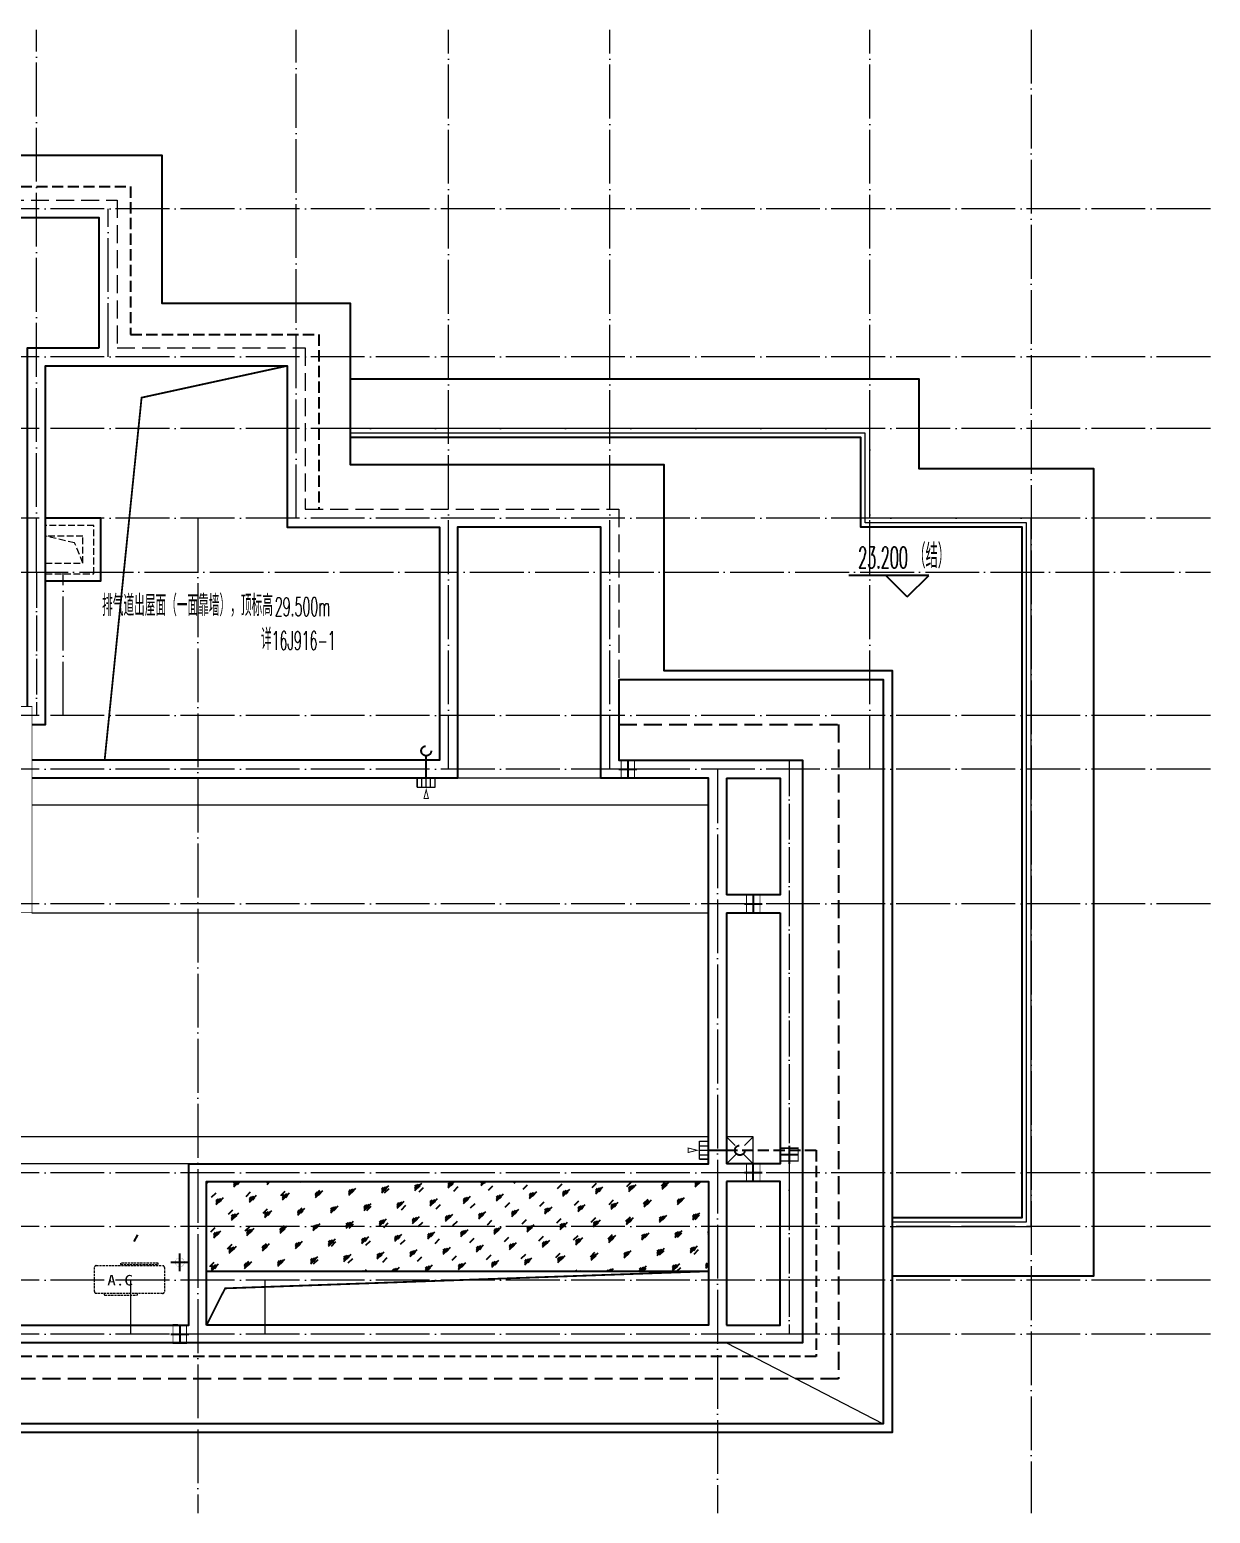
# Model space of a CAD drawing. Extents: x -518115 to 790560, y -210384 to 1628073.
# Drawn here: x 459442 to 472617, y 207407 to 223957 of the extents above; entities that cross this region are included whole.
import ezdxf

# ---------------------------------------------------------------- set-up
doc = ezdxf.new("R2010")
doc.units = 0
doc.header["$LTSCALE"] = 1000
doc.header["$MEASUREMENT"] = 0
for name, pattern in [('#P_--_20B1_001_t3$0$DASH', [0.35, 0.25, -0.1]), ('$1$DASH', [0.35, 0.25, -0.1]), ('__DASH', [0.35, 0.25, -0.1]), ('DASH', [0.35, 0.25, -0.1]), ('DOTE', [2.4200000000000004, 2, -0.2, 0.02, -0.2])]:
    doc.linetypes.add(name, pattern=pattern)
for name, color, linetype in [('$RECOVER_210609100354-0', 7, 'Continuous'), ('DIM_ELEV', 3, 'Continuous'), ('PUB_TEXT', 4, 'Continuous'), ('ROOF', 183, 'Continuous'), ('VPIPE-凝结', 150, 'Continuous'), ('VPIPE-雨水', 4, 'DASH'), ('保温', 6, 'Continuous'), ('机电标识类', 1, 'Continuous'), ('污水', 3, 'Continuous'), ('看线', 251, 'Continuous')]:
    doc.layers.add(name, color=color, linetype=linetype)
for name, color, linetype, lineweight in [('DOTE', 19, 'DOTE', 9), ('平面-分水线', 214, 'Continuous', 15), ('平面-排水沟', 86, 'Continuous', 15), ('平面-栏杆', 135, 'Continuous', 15), ('平面-看线', 45, 'Continuous', 15), ('平面-空调预留孔', 173, 'Continuous', 15), ('空调', 76, 'Continuous', 13), ('线脚', 6, 'Continuous', 15)]:
    doc.layers.add(name, color=color, linetype=linetype, lineweight=lineweight)
doc.styles.add('_TCH_DIM', font='SIMPLEX.shx', dxfattribs={"width": 0.7, "bigfont": 'GBCBIG.shx'})
doc.styles.add('黑体', font='')
doc.styles.get('黑体').set_extended_font_data('SimHei')

# ---------------------------------------------------------------- blocks, each defined once
blk = doc.blocks.new('GDGDGDRGDR')
at = {"linetype": '__DASH', "ltscale": 0.1}
blk.add_wipeout([(425935.08938271867, 371533.3318186801), (425734.93593555497, 371533.3318185921), (425734.9359352478, 371383.331818531), (425935.08938238653, 371383.33181850036)], dxfattribs=at).dxf.layer = '污水'
at = {"layer": '机电标识类', "color": 250, "linetype": 'DASH', "ltscale": 400}
for p, q in [((425834.8193114293, 371358.3318185735), (425834.8193114294, 371558.3318185735)), ((425935.0893824034, 371458.3318185734), (425734.9359355539, 371458.3318185735))]:
    blk.add_line(p, q, dxfattribs=at)
at = {"layer": '污水', "linetype": '__DASH', "ltscale": 0.1, "const_width": 10}
blk.add_lwpolyline([(425935.0893824034, 371533.3318185734), (425734.9359355539, 371533.3318185735), (425734.9359355539, 371383.3318185735), (425935.0893824033, 371383.3318185734)], close=True, dxfattribs=at)
blk = doc.blocks.new('R5T6Y7TRF')
at = {"layer": '平面-分水线', "color": 4, "elevation": -134.4000000000001}
blk.add_lwpolyline([(392484.8541893135, -26437.61814984633), (392784.8541893135, -26437.61814984633), (392784.8541893135, -26737.61814984633), (392484.8541893135, -26737.61814984633)], close=True, dxfattribs=at)
for points in [[(392484.8541893137, -26437.61814984609), (392581.6677419271, -26534.43170245946)], [(392688.0406367002, -26534.43170245946), (392784.8541893137, -26437.61814984609)], [(392484.8541893137, -26737.61814984609), (392593.291564103, -26629.18077505683)], [(392676.4168145243, -26629.18077505683), (392784.8541893137, -26737.61814984609)]]:
    blk.add_lwpolyline(points, dxfattribs=at)
blk = doc.blocks.new('HFHFHFTH')
blk.add_lwpolyline([(431616.578812896, 217807.5376053511), (430996.578812896, 217807.5376053511), (430996.578812896, 218507.5376053512), (431616.578812896, 218507.5376053512)])
at = {"layer": '线脚', "color": 150, "linetype": '$1$DASH', "ltscale": 0.3}
for points in [[(431616.578812896, 217887.5376053511), (431076.578812896, 217887.5376053511), (431076.578812896, 218427.5376053512), (431616.578812896, 218427.5376053512)], [(431196.578812896, 218007.5376053511), (431290.042010945, 218231.8769901294), (431616.578812896, 218307.5376053512)]]:
    blk.add_lwpolyline(points, dxfattribs=at)
blk.add_lwpolyline([(431196.578812896, 218307.5376053512), (431616.578812896, 218307.5376053512), (431616.578812896, 218007.5376053511), (431196.578812896, 218007.5376053511)], close=True, dxfattribs=at)
blk = doc.blocks.new('GGDGDGDG')
at = {"layer": '机电标识类', "color": 250, "linetype": 'DASH', "ltscale": 400}
for p, q in [((704092.518312035, 766289.778960277), (704092.5180551868, 766489.7787460767)), ((704192.5181975978, 766389.7788858804), (703992.5181975979, 766389.7786917092))]:
    blk.add_line(p, q, dxfattribs=at)
at = {"layer": '空调', "color": 1, "linetype": 'DASH', "const_width": 2}
blk.add_lwpolyline([(704042.5181975979, 766389.7789660976, 0.999999145628318), (704142.5181975978, 766389.7788373376, 0.9999991456387952), (704042.5181975979, 766389.7787402523)], format="xyb", dxfattribs=at)
blk = doc.blocks.new('DFSFSF')
at = {"layer": '平面-分水线'}
for p, q in [((697141.9143252881, 775567.7311356195), (697141.9143252881, 775667.5561356199)), ((697342.3369560526, 775667.5561356199), (697142.6869560517, 775667.5561356199)), ((697342.3369560526, 775567.7311356195), (697142.6869560517, 775567.7311356195)), ((697193.1069603423, 775567.7311356195), (697193.1069603423, 775667.5561356199)), ((697242.5119560522, 775567.7311356195), (697242.5119560522, 775667.5561356199)), ((697291.916951762, 775567.7311356195), (697291.916951762, 775667.5561356199)), ((697342.3369560526, 775667.5561356199), (697342.3369560526, 775567.7311356195)), ((697342.3369560526, 775567.7311356195), (697342.3369560526, 775667.5561356199))]:
    blk.add_line(p, q, dxfattribs=at)
blk = doc.blocks.new('DFGDGDGD')
at = {"layer": '平面-分水线', "const_width": 10}
blk.add_lwpolyline([(697267.5119560522, 775440.6606483405), (697242.5119560522, 775540.6606483405), (697217.5119560522, 775440.6606483405)], close=True, dxfattribs=at)
blk.add_blockref('DFSFSF', (0, 0))
blk = doc.blocks.new('gsergvr')
at = {"layer": '平面-空调预留孔', "linetype": 'DASH', "ltscale": 0.1}
for p, q in [((34075.40689820799, 17176.21177392045), (34075.40689820799, 17166.21177392045)), ((34085.40689820799, 17156.21177392045), (34438.2425664645, 17156.21177392045)), ((34448.2425664645, 17166.21177392045), (34448.2425664645, 17176.21177392045))]:
    blk.add_line(p, q, dxfattribs=at)
blk.add_lwpolyline([(34728.55383313683, 17176.21177392068), (33988.55383313683, 17176.21177392045, -0.414213562373517), (33968.55383313683, 17196.21177392045), (33968.5538331373, 17466.21177392045, -0.414213562372746), (33988.5538331373, 17486.21177392045), (34728.55383313636, 17486.21177392045, -0.4142135623727947), (34748.55383313636, 17466.21177392045), (34748.55383313683, 17196.21177392091, -0.4142135623733224)], format="xyb", close=True, dxfattribs=at)
blk.add_lwpolyline([(34679.34183939642, 17515.32109233934), (34259.5236940319, 17515.32109233934), (34259.5236940319, 17500.20703668251), (34679.34183939642, 17500.20703668251)], close=True, dxfattribs=at)
for centre, start, end in [((34085.40689820799, 17166.21177392045), 180, 270), ((34438.2425664645, 17166.21177392045), 270, 0)]:
    blk.add_arc(centre, 10, start, end, dxfattribs=at)
at = {"layer": '平面-空调预留孔', "color": 251, "linetype": 'DASH', "ltscale": 0.1, "true_color": 0x636466, "style": '黑体', "width": 1.2}
blk.add_text('A.C', height=117.045, dxfattribs=at).set_placement((34110.94965887904, 17264.83656359856))
blk = doc.blocks.new('rtyryrtyeeretee')
at = {"layer": '平面-空调预留孔'}
blk.add_blockref('gsergvr', (635673.4605407391, 326705.7952499206), dxfattribs=at)
blk = doc.blocks.new('GDGDGDSDA')
at = {"layer": 'DOTE', "linetype": 'DOTE', "ltscale": 0.3}
for p, q in [((458234.8193122006, 370058.6020862635), (458234.8193122008, 376108.3318260653)), ((461134.8193127813, 370658.3318185185), (461134.8193128081, 376108.3318260653)), ((462834.8193122285, 367858.3318270331), (462834.819311643, 376108.3318260653)), ((464634.8193123189, 367858.3318270331), (464634.8193123189, 376108.3318260653)), ((467534.8193124284, 367858.3318188415), (467534.8193124284, 376108.3318260653)), ((469334.8193115437, 376108.3318260653), (469334.8193115436, 359558.331827242)), ((471334.8193115436, 374108.3318260653), (417334.819312298, 374108.3318260653)), ((459034.8193122006, 372458.3318262678), (459034.8193122008, 374108.3318260652)), ((471334.8193115436, 372458.3318262678), (417334.819312298, 372458.3318262678)), ((471334.8193115436, 371658.3318203397), (417334.819312298, 371658.3318203398)), ((471334.8193115436, 370658.3318268224), (417334.819312298, 370658.3318268225)), ((460034.6024018053, 370658.3318268224), (460034.8407879619, 359558.331827242)), ((417334.819312298, 370058.602097323), (471334.8193115436, 370058.6020517343)), ((458534.8200549022, 368458.3318260834), (458534.8200551667, 370058.3318260844)), ((471334.8193115436, 368458.3318260833), (417334.819312298, 368458.3318260835)), ((471334.8193115436, 367858.3318270331), (417334.819312298, 367858.3318270331)), ((465834.8193117154, 367858.3318189288), (465834.8193117154, 359558.331827242)), ((471334.8193115436, 366358.3318253069), (417334.819312298, 366358.3318263437)), ((471334.8193115436, 363358.3318186834), (417334.819312298, 363358.3318186834)), ((466634.8193117154, 363358.3318186834), (466634.8193117155, 362758.3318186833)), ((471334.8193115436, 362758.3318186833), (417334.819312298, 362758.3318186833)), ((471334.8193115436, 362158.331827242), (417334.819312298, 362158.331827242)), ((459284.815016313, 362158.331827242), (459284.8021305748, 361558.331827242)), ((460784.784949936, 362158.331827242), (460784.7978356741, 361558.331827242)), ((471334.8193115436, 361558.331827242), (417334.819312298, 361558.331827242))]:
    blk.add_line(p, q, dxfattribs=at)

msp = doc.modelspace()

# ---------------------------------------------------------------- hatches: boundary and pattern name
at = {"layer": '保温', "linetype": 'Continuous', "ltscale": 10, "true_color": 0x636466}
h = msp.add_hatch(dxfattribs=at)
h.set_pattern_fill('玻璃1', color=251, scale=35, style=0)
h.set_pattern_definition([(45, (0, 14), (-171.459252302114, 171.459252302114), [78.4, -201.6]), (45, (33.6, 28), (-171.459252302114, 171.459252302114), [33.6, -246.4]), (45, (0, 28), (-171.459252302114, 171.459252302114), [56, -224]), (45, (16.8, 14), (188.0904037956217, -188.0904037956217), [70, -210]), (45, (0, 0), (-171.459252302114, 171.459252302114), [112, -168]), (45, (0, 42), (-171.459252302114, 171.459252302114), [28, -252])])
h.paths.add_polyline_path([(467016.5862233385, 210106.7782787683), (467016.5720777682, 211106.8161617312), (461416.5119638583, 211106.885435547), (461416.5261094287, 210106.8475525842)])

# ---------------------------------------------------------------- linework, layer by layer
at = {"layer": '$RECOVER_210609100354-0', "color": 30, "const_width": 8}
msp.add_lwpolyline([(459466.5786973714, 216407.0013550046), (456766.5787071111, 216407.0013550045), (456766.5787071111, 214107.0013549624), (459466.5786973714, 214107.0013549624)], close=True, dxfattribs=at)
msp.add_line((460646.050943675, 210513.3739752777), (460602.8437442368, 210438.2177903393))
at = {"color": 6, "const_width": 20}
for points in [[(460277.999890278, 215807.0013501668), (460690.4998902372, 219852.5013549865), (462316.5787636715, 220207.0013551727)], [(461416.5185488393, 209507.0078481218), (461622.3427756189, 209916.7042630702), (467016.5786486604, 210106.8919146615)]]:
    msp.add_lwpolyline(points, dxfattribs=at)
at = {"layer": 'DIM_ELEV', "color": 251}
for p, q in [((469475.0425470222, 217869.9340205149), (468582.7921636223, 217869.9340205149)), ((469235.0425470222, 217629.9340205149), (468995.0425470222, 217869.9340205149)), ((469235.0425470222, 217629.9340205149), (469475.0425470222, 217869.9340205149))]:
    msp.add_line(p, q, dxfattribs=at)
at = {"layer": 'DOTE', "ltscale": 0.2}
msp.add_line((459516.5787027521, 217907.2716151847), (459516.5787027521, 216307.0013550045), dxfattribs=at)
at = {"layer": 'ROOF', "ltscale": 0.8}
for points in [[(459416.5787630465, 216407.0013550045), (459416.5787630464, 220407.0013551889), (460216.5787630464, 220407.0013551889)], [(459466.6012232922, 216206.9974635757), (459616.578763124, 216206.9972183278), (459616.5787627157, 220207.0013551643), (462316.5787636715, 220207.0013551283), (462316.5787636475, 218407.000150836), (464016.5787632035, 218407.0001507995), (464016.5787631478, 215807.0013481647), (459466.5787595824, 215807.0013533954)], [(467216.5787010206, 215607.0013443497), (467216.5787012862, 214307.0013634618)], [(467216.578701327, 214107.0013483056), (467216.5787018992, 211307.0013701516)], [(467216.57870194, 211107.0013476044), (467216.5787022669, 209507.0013561631)]]:
    msp.add_lwpolyline(points, dxfattribs=at)
msp.add_lwpolyline([(461416.5119497698, 209507.0013566799), (461416.5119497698, 211106.8789317771), (467016.5721399692, 211107.0174547535), (467016.5721325596, 209507.0013566799)], close=True, dxfattribs=at)
at = {"layer": 'VPIPE-凝结'}
for p, q in [((463866.591559417, 215607.0013559584), (463866.5915260764, 215857.0012622676)), ((467016.6175926508, 211456.8741546641), (467311.6076688656, 211456.7536899275))]:
    msp.add_line(p, q, dxfattribs=at)
at = {"layer": 'VPIPE-雨水'}
for centre, radius in [((463866.6332356304, 215912.0012464523), 55), ((467366.6076534422, 211456.7948796268), 54.99999999999999)]:
    msp.add_circle(centre, radius, dxfattribs=at)
at = {"layer": '保温', "color": 132, "linetype": 'Continuous', "ltscale": 10}
msp.add_line((461416.5119497698, 210106.8789317771), (467016.5720777682, 210106.7469002427), dxfattribs=at)
at = {"layer": '平面-排水沟'}
for p, q in [((465816.5787619226, 215607.0013483966), (464216.578763072, 215607.0013484309)), ((467016.5800314345, 215307.0205167411), (459466.5786973714, 215307.0013559542)), ((459466.5786973714, 214107.0013549625), (467016.5847264305, 214107.0013549625)), ((467016.5901827335, 211607.0636294407), (448566.567341572, 211607.0636294404)), ((461216.5368242942, 211307.0653808766), (455016.6216534305, 211306.9331599899)), ((467216.5787628145, 209307.0013566242), (468966.5787122574, 208407.0013566799))]:
    msp.add_line(p, q, dxfattribs=at)
at = {"layer": '看线', "color": 202, "linetype": '#P_--_20B1_001_t3$0$DASH', "ltscale": 0.5}
msp.add_lwpolyline([(453566.5787516218, 218607.0013474946), (453566.5787515735, 220557.0013552097), (455666.5797722936, 220557.0013550695), (455666.57977241, 222207.0013587357), (460566.5777482187, 222207.0013548522), (460566.5777467882, 220557.0013550763), (462666.5787635393, 220557.0013551991), (462666.5787636397, 218607.0013473504)], dxfattribs=at)

# ---------------------------------------------------------------- block references
at = {"xscale": -1}
for name, p, rotation in [('HFHFHFTH', (891233.1574049962, 1.043663360178471e-07), 1.334932164809288e-11), ('GDGDGDRGDR', (94658.24694503099, -210127.817956772), 270.0000000002001), ('GDGDGDRGDR', (96058.24188514252, -211627.8179624931), 270.0000000002001), ('GDGDGDRGDR', (42081.75937289424, 582865.3334120129), 180.0000000002001), ('GDGDGDRGDR', (89658.20449549396, -216427.817956564), 270.0000000002001)]:
    msp.add_blockref(name, p, dxfattribs=dict(at, rotation=rotation))
for name, p in [('DFGDGDGD', (1161109.103515469, -560060.5547796612)), ('GGDGDGDG', (1165209.052421257, -556182.7855773182))]:
    msp.add_blockref(name, p, dxfattribs=at)
for name, p, rotation in [('DFGDGDGD', (-308650.9665268597, 908699.5883817662), 270), ('GDGDGDRGDR', (96058.24184013938, 637041.937294105), 269.9999999997999)]:
    msp.add_blockref(name, p, dxfattribs=dict(rotation=rotation))
msp.add_blockref('rtyryrtyeeretee', (-209476.9610828951, -134021.8794445549))

# ---------------------------------------------------------------- texts
at = {"layer": 'DIM_ELEV', "color": 7, "style": '_TCH_DIM'}
for s, height, width, p in [('23.200', 238, 0.4941176470588236, (468686.9780071472, 217950.0140205149)), ('（结）', 270.0709219858156, 0.7, (469302.9780071472, 217950.0140205149))]:
    msp.add_text(s, height=height, dxfattribs=dict(at, width=width)).set_placement(p)
at = {"layer": 'PUB_TEXT', "style": '_TCH_DIM'}
for s, height, width, p in [('排气道出屋面（一面靠墙），顶标高', 236.3120567375886, 0.7, (460250.1056848852, 217415.5097629972)), ('29.500m', 208.25, 0.4941176470588236, (462176.7439827576, 217415.5097629972)), ('详', 236.3120567375886, 0.7, (462022.0290891405, 217038.1889119334)), ('16J916-1', 208.25, 0.4941176470588236, (462142.4439827576, 217038.1889119334))]:
    msp.add_text(s, height=height, dxfattribs=dict(at, width=width)).set_placement(p)

# ---------------------------------------------------------------- next in the draw order: linework, layer by layer
at = {"layer": 'DOTE', "ltscale": 0.2}
msp.add_line((467916.5786729792, 215807.0013570114), (467916.5787022669, 209407.0013561631), dxfattribs=at)
at = {"layer": 'ROOF', "ltscale": 0.8}
for points in [[(447866.5671743443, 211307.0013626316), (447866.5673415696, 216307.0013477576), (449716.5787527945, 216307.0013478729), (449716.5787524849, 219107.0013473993), (453216.5787516094, 219107.0013474859), (453216.5787515648, 220907.001355233), (455316.5797723182, 220907.0013550929), (455316.5797724347, 222557.0013590131), (460916.5777485222, 222557.0013545748), (460916.5777470917, 220907.0013550968), (463016.5787635193, 220907.0013552196), (463016.5787636219, 219107.0013473452), (466516.5787634363, 219107.0013472939), (466516.5788836637, 216807.0029849077), (467216.5788841117, 216807.0029846279)], [(460216.5787630464, 220407.0013551889), (460216.5787630465, 221857.0013549863), (456016.5787621094, 221857.0013549863), (456016.5787621094, 220407.0013551889), (456816.578762025, 220407.0013551889), (456816.5787642198, 217807.2716129052), (454816.7827925707, 217807.2716112169), (454816.7827925707, 218407.0013557435), (450416.5787619912, 218407.0013557435), (450416.5787619912, 215607.0013559566), (448566.5673415719, 215607.0013559124), (448566.567341572, 211307.069535219), (455016.6216534305, 211306.9331599899), (455016.6211099045, 209507.0013561527), (461216.5362807308, 209507.0013561735), (461216.5368242567, 211306.9412137819), (467016.5901827335, 211307.0636294407), (467016.5792701275, 215607.001347917), (465816.5787619226, 215607.0013483966), (465816.5787631489, 218407.0013473042), (464216.5787631321, 218407.0013473715), (464216.578763072, 215607.0013559542), (459466.5786973714, 215607.0013559542)], [(467216.5788841117, 216807.0029846279), (469066.5674819219, 216807.0029835327), (469066.5787809386, 212307.0013543643), (469066.5787809386, 212307.0013543643), (469066.5787104964, 208307.0013566799), (447166.5787923006, 208307.0013566799), (447166.5787867434, 209507.0013503587), (445616.5787599729, 209507.0013546886)], [(466016.5787498774, 216707.0029516635), (468966.5787670707, 216707.0029917831), (468966.5787122574, 208407.0013566799), (447266.5787918375, 208407.0013566799), (447266.5787862803, 209607.0013500793), (445616.5787602523, 209607.0013546886)], [(466016.5787498774, 216707.0029516635), (466016.5787621173, 215807.0013483167), (467216.5787009797, 215807.0013538081)], [(467216.5787614864, 215807.0013538081), (468066.5787022669, 215807.0013576979), (468066.5787022669, 209307.0013566799), (467216.5787628145, 209307.0013566242)], [(467216.5787624017, 215607.0013443497), (467816.5642608245, 215607.0011312189), (467816.5686431189, 214307.0013486778), (467216.5787613379, 214307.0013634618)], [(467216.5787613379, 214107.0013483056), (467816.5693173181, 214107.0013616984)], [(467816.5693173181, 214107.0013616984), (467816.5787561077, 211307.001341094), (467216.5787588831, 211307.0013701516)], [(467216.5787023078, 209307.0013566242), (448166.5787789771, 209307.001355376), (448166.5787789771, 211307.0013538024), (447866.5673415696, 211307.0013551062)], [(467216.5787022669, 209507.0013561631), (467816.5787022669, 209507.0013561631), (467816.5787022669, 211107.0013476044), (467216.5787022669, 211107.0013476044)]]:
    msp.add_lwpolyline(points, dxfattribs=at)
at = {"layer": 'ROOF', "color": 251, "ltscale": 0.8, "true_color": 0x636466}
for points in [[(469066.5787413148, 210057.0013531936), (471316.5787021338, 210057.0013457651), (471316.578702311, 219056.9953063725), (469366.5787004878, 219057.0194713968), (469366.5787004233, 220057.0013474241), (463016.5787635678, 220057.0013475606)], [(469066.5787527617, 210707.0013530286), (470516.5787021466, 210707.0013480133), (470516.5787022982, 218407.0040325728), (468716.5787005298, 218407.0281975971), (468716.5787004653, 219407.0013474381), (463016.5787636048, 219407.0013475606)]]:
    msp.add_lwpolyline(points, dxfattribs=at)
at = {"layer": 'ROOF', "linetype": '__DASH', "ltscale": 0.8}
msp.add_lwpolyline([(466016.5787566773, 216207.0010923618), (468466.5677184737, 216207.0038854185), (468466.5787210627, 208907.0013566799), (447766.578789522, 208907.0013566799), (447766.5787839649, 210107.0013486826), (445616.578761649, 210107.0013546886)], dxfattribs=at)
at = {"layer": '平面-栏杆', "color": 251, "true_color": 0x636466}
for points in [[(469066.5787510006, 210607.0013530286), (470616.5787021446, 210607.0013476674), (470616.5787023001, 218507.0026900804), (468816.5787005233, 218507.0268551047), (468816.5787004588, 219507.0013474359), (463016.5787635991, 219507.0013475606)], [(469066.5787518811, 210657.0013530286), (470566.5787021456, 210657.0013478404), (470566.5787022992, 218457.0033613266), (468766.5787005265, 218457.0275263509), (468766.578700462, 219457.001347437), (463016.578763602, 219457.0013475606)]]:
    msp.add_lwpolyline(points, dxfattribs=at)
at = {"layer": '平面-看线', "linetype": 'DASH', "ltscale": 0.8}
msp.add_lwpolyline([(448166.5787789771, 211307.0013538024), (448366.5673415696, 211307.0013551062), (448366.5673415696, 215807.0013477888), (450216.5787528498, 215807.001347904), (450216.5787525402, 218607.0013474117), (453716.5787516218, 218607.0013474983), (453716.5787515772, 220407.0013551997), (455816.579772283, 220407.0013550595), (455816.5797723994, 222057.0013586168), (460416.5777480887, 222057.0013549711), (460416.5777466582, 220407.0013550675), (462516.5787635478, 220407.0013551903), (462516.5787636504, 218607.0013473526), (466016.5787632365, 218607.0013473012), (466016.578762477, 216707.0029516635)], dxfattribs=at)
at = {"layer": '看线', "color": 202, "linetype": '#P_--_20B1_001_t3$0$DASH', "ltscale": 0.5}
msp.add_lwpolyline([(467216.5787590146, 211457.0000780007), (468216.567714071, 211457.0026162876), (468216.5787254653, 209157.0013566799), (448016.5787883642, 209157.0013566799), (448016.5787828071, 210357.0013479842), (445616.5787623474, 210357.0013546886)], dxfattribs=at)

# ---------------------------------------------------------------- next in the draw order: block references
msp.add_blockref('GDGDGDSDA', (1281.75939055148, -152151.3304710789))
at = {"color": 2, "xscale": -1, "rotation": 359.999458445608}
msp.add_blockref('R5T6Y7TRF', (860001.7122175241, 238040.7027914823, 134.4000000000001), dxfattribs=at)

doc.saveas('drawing.dxf')
